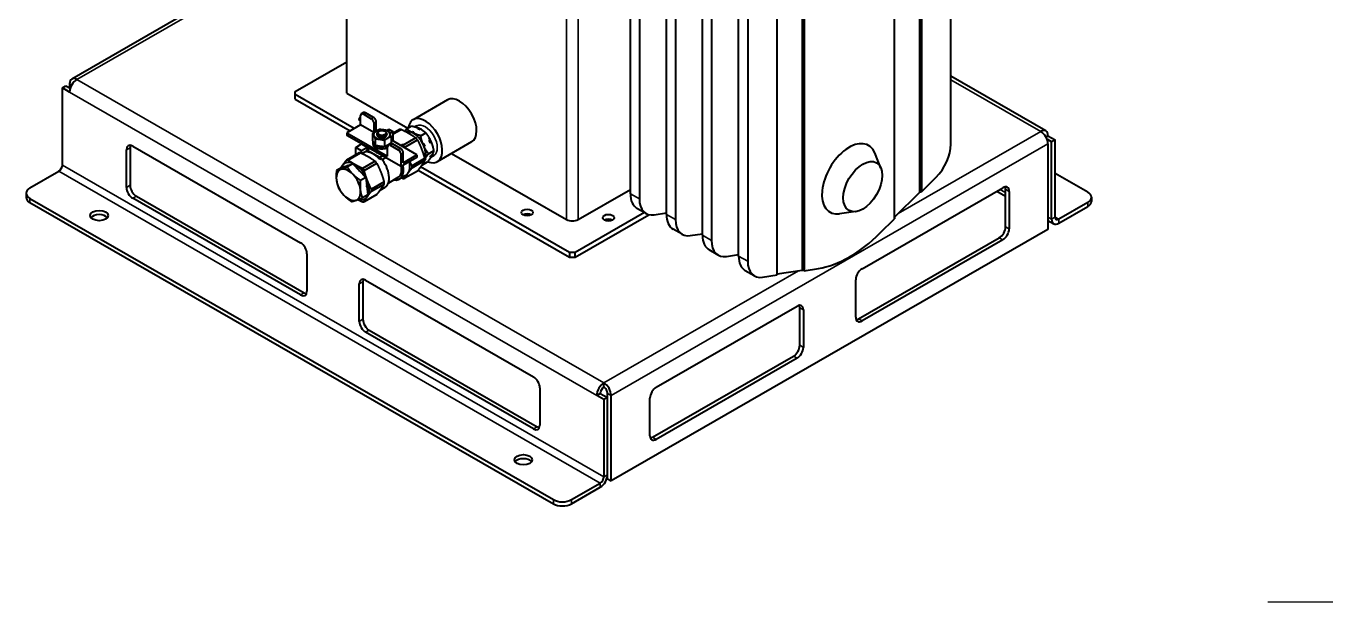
# Model space of a CAD drawing. Header units: millimetres. Extents: x 0 to 4205, y 0 to 2970.
# Drawn here: x 3780.8 to 4122, y 2227.5 to 2377.9 of the extents above; entities that cross this region are included whole.
import ezdxf

# ---------------------------------------------------------------- set-up
doc = ezdxf.new("R2010")
doc.units = ezdxf.units.MM
doc.header["$LTSCALE"] = 5
doc.layers.get('0').update_dxf_attribs({"color": 3, "lineweight": 25})
for name, color, linetype, lineweight in [('가시적인 것(ISO)', 3, 'Continuous', 40), ('가시적인 좁은 것(ISO)', 3, 'Continuous', 35), ('경계(ISO)', 7, 'Continuous', 25)]:
    doc.layers.add(name, color=color, linetype=linetype, lineweight=lineweight)

# ---------------------------------------------------------------- blocks, each defined once
blk = doc.blocks.new('경계 Default Border')
at = {"layer": '경계(ISO)'}
blk.add_line((821, 445.5), (824.4, 445.5), dxfattribs=at)

msp = doc.modelspace()

# ---------------------------------------------------------------- linework, layer by layer
at = {"layer": '가시적인 것(ISO)'}
for p, q in [((3864.461, 2360.446), (3864.461, 2559.111)), ((4007.485, 2327.59), (4007.485, 2525.556)), ((4007.53, 2328.006), (4007.53, 2525.735)), ((4014.039, 2526.745), (4014.039, 2334.494)), ((4014.556, 2526.652), (4014.556, 2334.638)), ((4022.216, 2347.043), (4022.216, 2523.07)), ((3983.398, 2511.839), (3983.398, 2314.109)), ((3983.914, 2511.983), (3983.914, 2314.017)), ((3938.542, 2334.149), (3938.542, 2510.175)), ((3940.899, 2508.818), (3940.899, 2332.791)), ((3976.843, 2312.921), (3976.843, 2504.935)), ((3976.889, 2313.1), (3976.889, 2505.351)), ((3947.97, 2328.719), (3947.97, 2504.746)), ((3950.327, 2503.389), (3950.327, 2327.362)), ((3957.398, 2323.29), (3957.398, 2499.317)), ((3959.755, 2497.959), (3959.755, 2321.933)), ((3966.826, 2317.861), (3966.826, 2493.887)), ((3969.183, 2492.53), (3969.183, 2316.503)), ((3837.31, 2389.817), (3792.655, 2364.101)), ((3851.026, 2360.853), (3864.461, 2368.59)), ((3790.214, 2361.79), (3791.157, 2362.333)), ((3792.1, 2360.705), (3790.214, 2361.79)), ((3790.214, 2341.624), (3790.214, 2361.79)), ((3791.157, 2362.333), (3792.266, 2361.695)), ((3792.1, 2362.876), (3792.1, 2361.79)), ((4047.046, 2350.528), (4022.216, 2364.827)), ((3851.026, 2360.039), (3851.026, 2360.853)), ((3866.436, 2351.165), (3851.026, 2360.039)), ((3851.026, 2358.813), (3851.026, 2360.039)), ((3851.026, 2358.813), (3865.371, 2350.552)), ((3864.461, 2360.446), (3880.408, 2351.263)), ((3890.763, 2358.642), (3881.806, 2353.485)), ((3868.864, 2355.355), (3868.275, 2355.016)), ((3868.774, 2354.967), (3870.895, 2353.745)), ((3871.484, 2354.084), (3869.363, 2355.306)), ((3868.067, 2352.104), (3864.508, 2350.054)), ((3868.067, 2352.104), (3868.067, 2354.556)), ((3871.551, 2350.097), (3868.067, 2352.104)), ((3871.602, 2350.132), (3871.602, 2352.52)), ((3872.192, 2350.497), (3872.192, 2352.86)), ((3880.122, 2351.098), (3881.439, 2351.857)), ((3882.787, 2351.895), (3882.271, 2351.624)), ((3883.025, 2351.13), (3883.253, 2351.261)), ((3864.508, 2350.054), (3875.114, 2343.946)), ((3864.508, 2350.054), (3864.508, 2349.373)), ((3878.65, 2341.229), (3864.508, 2349.373)), ((3871.236, 2349.874), (3871.236, 2348.168)), ((3871.884, 2348.483), (3871.884, 2346.776)), ((3872.32, 2349.802), (3872.32, 2349.575)), ((3872.888, 2350.448), (3872.706, 2350.343)), ((3874.3, 2348.11), (3874.3, 2346.403)), ((3874.418, 2350.448), (3874.599, 2350.343)), ((3874.844, 2350.662), (3875.491, 2351.035)), ((3874.986, 2349.802), (3874.986, 2349.575)), ((3875.491, 2351.035), (3876.623, 2350.383)), ((3876.623, 2350.383), (3875.753, 2349.882)), ((3876.07, 2349.128), (3876.07, 2347.422)), ((3882.798, 2344.299), (3876.07, 2348.174)), ((3876.623, 2348.203), (3876.321, 2348.029)), ((3876.623, 2349.742), (3878.701, 2350.939)), ((3878.288, 2350.901), (3876.623, 2349.942)), ((3876.623, 2348.203), (3876.623, 2350.383)), ((3882.505, 2348.748), (3879.212, 2346.852)), ((3879.625, 2346.339), (3882.918, 2348.235)), ((3881.611, 2350.315), (3881.383, 2350.184)), ((3881.972, 2349.895), (3882.2, 2350.026)), ((3883.614, 2350.84), (3883.025, 2351.13)), ((3883.842, 2350.972), (3883.614, 2350.84)), ((3883.786, 2349.299), (3885.103, 2350.057)), ((3886.018, 2348.112), (3886.246, 2348.243)), ((3886.35, 2347.356), (3886.018, 2348.112)), ((4047.051, 2348.986), (4047.601, 2349.303)), ((4048.544, 2347.674), (4047.351, 2348.361)), ((4047.601, 2349.303), (4049.487, 2348.217)), ((4049.487, 2348.217), (4048.544, 2347.674)), ((4049.487, 2328.051), (4049.487, 2348.217)), ((3806.949, 2335.802), (3806.949, 2345.613)), ((3807.892, 2346.156), (3807.892, 2336.345)), ((3808.599, 2346.571), (3852.44, 2321.324)), ((3867.681, 2344.793), (3864.388, 2342.897)), ((3864.801, 2342.935), (3868.094, 2344.831)), ((3866.818, 2346.249), (3868.35, 2347.131)), ((3868.35, 2345.366), (3866.818, 2346.249)), ((3866.818, 2344.296), (3866.818, 2346.249)), ((3868.35, 2347.131), (3869.882, 2346.249)), ((3869.882, 2346.249), (3868.35, 2345.366)), ((3868.35, 2344.714), (3868.35, 2345.366)), ((3869.545, 2345.203), (3868.541, 2344.625)), ((3869.717, 2345.529), (3870.45, 2345.951)), ((3871.414, 2344.552), (3869.717, 2345.529)), ((3869.717, 2345.063), (3869.717, 2345.529)), ((3869.882, 2345.624), (3869.882, 2346.249)), ((3871.32, 2347.722), (3871.32, 2347.177)), ((3873.111, 2343.575), (3871.414, 2344.552)), ((3872.139, 2344.976), (3872.115, 2344.99)), ((3875.114, 2343.946), (3875.114, 2346.399)), ((3875.912, 2347.198), (3875.322, 2346.858)), ((3875.821, 2346.809), (3877.943, 2345.588)), ((3875.986, 2347.362), (3875.986, 2347.229)), ((3878.532, 2345.927), (3876.411, 2347.149)), ((3878.983, 2346.956), (3878.584, 2346.726)), ((3879.239, 2342.25), (3879.239, 2344.702)), ((3884.604, 2347.297), (3884.376, 2347.166)), ((3884.708, 2346.41), (3884.936, 2346.542)), ((3885.851, 2344.596), (3887.168, 2345.354)), ((3886.578, 2347.487), (3886.35, 2347.356)), ((3897.084, 2347.666), (3888.127, 2342.508)), ((3891.869, 2344.663), (3921.878, 2327.382)), ((4003.987, 2340.837), (4002.357, 2344.816)), ((4047.601, 2347.131), (4047.601, 2324.785)), ((4048.544, 2327.508), (4048.544, 2347.674)), ((3863.174, 2340.959), (3861.808, 2340.172)), ((3863.174, 2340.959), (3866.067, 2341.912)), ((3866.067, 2341.912), (3864.701, 2341.126)), ((3866.067, 2341.912), (3869.475, 2338.362)), ((3871.898, 2342.64), (3868.605, 2340.744)), ((3869.018, 2340.231), (3872.311, 2342.127)), ((3873.844, 2343.997), (3873.111, 2343.575)), ((3873.111, 2343.108), (3873.111, 2343.575)), ((3873.481, 2343.321), (3873.111, 2343.108)), ((3874.679, 2343.516), (3873.757, 2342.985)), ((3878.65, 2341.229), (3878.65, 2344.363)), ((3882.798, 2343.618), (3878.65, 2341.229)), ((3879.239, 2342.25), (3882.798, 2344.299)), ((3884.82, 2343.33), (3881.527, 2341.434)), ((3881.527, 2340.883), (3884.82, 2342.779)), ((3882.798, 2344.299), (3882.798, 2343.618)), ((3922.679, 2318.777), (3883.769, 2341.183)), ((3884.252, 2341.693), (3885.569, 2342.451)), ((3884.823, 2342.853), (3884.874, 2342.883)), ((3885.131, 2343.35), (3884.904, 2343.218)), ((3886.289, 2343.697), (3886.546, 2344.164)), ((3886.516, 2343.829), (3886.289, 2343.697)), ((3887.245, 2344.154), (3886.385, 2343.614)), ((3886.546, 2344.164), (3886.773, 2344.295)), ((3781.729, 2335.648), (3789.272, 2339.991)), ((3869.475, 2338.362), (3868.109, 2337.576)), ((3869.475, 2338.362), (3869.99, 2333.859)), ((3877.816, 2338.339), (3875.344, 2336.916)), ((3879.85, 2338.895), (3878.183, 2337.935)), ((3882.918, 2340.065), (3879.625, 2338.169)), ((3883.124, 2340.328), (3922.679, 2317.55)), ((4014.556, 2334.638), (4018.339, 2338.408)), ((4057.972, 2334.562), (4049.487, 2339.448)), ((3780.753, 2334.29), (3780.753, 2333.2)), ((3874.213, 2337.222), (3870.92, 2335.326)), ((3870.92, 2334.775), (3874.213, 2336.671)), ((3874.446, 2335.783), (3873.124, 2335.022)), ((3924.895, 2327.382), (3938.542, 2335.241)), ((3999.047, 2314.538), (4035.816, 2335.712)), ((4014.039, 2334.494), (4007.53, 2328.006)), ((4014.556, 2334.638), (4014.039, 2334.494)), ((4034.271, 2334.822), (4036.523, 2333.525)), ((4036.523, 2325.487), (4036.523, 2335.297)), ((4037.466, 2334.754), (4037.466, 2324.944)), ((3781.729, 2332.933), (3918.436, 2254.209)), ((3781.729, 2331.843), (3918.436, 2253.119)), ((3852.44, 2307.699), (3808.599, 2332.945)), ((3809.542, 2333.488), (3853.383, 2308.242)), ((3869.99, 2333.859), (3868.624, 2333.073)), ((3872.311, 2333.958), (3869.018, 2332.061)), ((4057.972, 2331.847), (4050.43, 2327.504)), ((4050.43, 2326.414), (4057.972, 2330.757)), ((4058.948, 2333.205), (4058.948, 2332.115)), ((3942.208, 2329.208), (3924.093, 2318.777)), ((3924.093, 2317.55), (3943.39, 2328.663)), ((3942.633, 2328.963), (3940.276, 2330.32)), ((3944.776, 2328.622), (3947.97, 2329.117)), ((3997.433, 2329.456), (3993.174, 2328.868)), ((4003.761, 2323.879), (4007.485, 2327.59)), ((4007.53, 2328.006), (4007.485, 2327.59)), ((4047.601, 2324.785), (3933.521, 2259.091)), ((3952.061, 2323.534), (3949.704, 2324.891)), ((4047.601, 2327.146), (4049.099, 2326.283)), ((3954.204, 2323.193), (3957.398, 2323.688)), ((3998.104, 2301.455), (4034.873, 2322.629)), ((4035.816, 2322.086), (3999.047, 2300.912)), ((3854.09, 2318.467), (3854.09, 2308.656)), ((3924.093, 2318.777), (3922.679, 2318.777)), ((3922.679, 2318.777), (3922.679, 2317.55)), ((3922.679, 2317.55), (3924.093, 2317.55)), ((3924.093, 2317.55), (3924.093, 2318.777)), ((3961.489, 2318.104), (3959.132, 2319.462)), ((3963.632, 2317.763), (3966.826, 2318.259)), ((3970.917, 2312.675), (3968.56, 2314.032)), ((3983.398, 2314.109), (3976.889, 2313.1)), ((3983.914, 2314.017), (3983.398, 2314.109)), ((3983.914, 2314.017), (3987.638, 2314.594)), ((3867.76, 2300.784), (3867.76, 2310.594)), ((3868.703, 2311.137), (3868.703, 2301.327)), ((3869.41, 2311.552), (3913.251, 2286.306)), ((3973.06, 2312.334), (3976.843, 2312.921)), ((3976.889, 2313.1), (3976.843, 2312.921)), ((3997.397, 2301.87), (3997.397, 2311.68)), ((3945.306, 2283.591), (3982.076, 2304.765)), ((3982.783, 2294.54), (3982.783, 2304.351)), ((3983.726, 2303.808), (3983.726, 2293.997)), ((3913.251, 2272.68), (3869.41, 2297.926)), ((3870.353, 2298.469), (3914.194, 2273.223)), ((3944.364, 2270.508), (3981.133, 2291.682)), ((3982.076, 2291.139), (3945.306, 2269.965)), ((3914.901, 2283.448), (3914.901, 2273.637)), ((3931.636, 2283.613), (3931.636, 2284.703)), ((3930.693, 2281.98), (3929.75, 2281.437)), ((3931.636, 2280.351), (3929.75, 2281.437)), ((3930.693, 2281.98), (3932.578, 2280.894)), ((3932.578, 2280.894), (3931.636, 2280.351)), ((3931.636, 2280.351), (3931.636, 2260.185)), ((3932.578, 2280.894), (3932.578, 2281.98)), ((3932.578, 2260.728), (3932.578, 2280.894)), ((3933.521, 2259.091), (3933.521, 2281.437)), ((3943.656, 2270.923), (3943.656, 2280.733)), ((3932.578, 2259.634), (3932.578, 2260.728)), ((3932.578, 2259.634), (3933.521, 2259.091)), ((3923.15, 2254.209), (3930.693, 2258.552)), ((3923.15, 2253.119), (3930.693, 2257.462))]:
    msp.add_line(p, q, dxfattribs=at)
for centre, major_axis, ratio, start_param, end_param in [((3793.986, 2361.79), (-1.331, 2.311), 0.5780931, 5.4997209, 7.0705172), ((3793.986, 2361.79), (-1.331, -2.311), 0.5780931, 3.9250571, 5.4958534), ((3893.923, 2353.154), (-3.161, 5.488), 0.5780931, 3.1415927, 6.2831853), ((3868.774, 2354.149), (-0.499, 0.867), 0.5780931, 5.4997209, 7.0705172), ((3869.363, 2354.489), (-0.499, 0.867), 0.5780931, 5.4997209, 6.2831853), ((3869.175, 2353.66), (-1.5, 0), 0.5758617, 5.543282, 7.0230886), ((3870.895, 2352.928), (0.499, -0.867), 0.5780931, 0.7873319, 2.3581282), ((3871.484, 2353.267), (-0.499, 0.867), 0.5780931, 3.9289245, 5.4997209), ((3884.967, 2347.996), (3.161, -5.488), 0.5780931, 5.6433798, 10.0578811), ((3883.788, 2347.318), (-2.255, 3.916), 0.5780931, 5.4300611, 5.7026551), ((3873.653, 2347.722), (-2.333, 0), 0.5758617, 6.1470236, 6.9494126), ((3873.653, 2349.575), (-2.167, 0), 0.5758617, 5.4977871, 6.5449847), ((3873.653, 2349.575), (-2.167, 0), 0.5758617, 0.2617994, 1.3089969), ((3873.653, 2349.575), (2.167, 0), 0.5758617, 1.3089969, 2.3561945), ((3873.653, 2349.802), (1.333, 0), 0.5758617, 2.360047, 7.0647309), ((3873.653, 2349.575), (1.333, 0), 0.5758617, 3.1415927, 6.2831853), ((3873.653, 2349.575), (-2.167, 0), 0.5758617, 1.3089969, 2.3561945), ((3873.653, 2349.575), (2.167, 0), 0.5758617, 0.2617994, 1.3089969), ((3873.653, 2349.575), (2.167, 0), 0.5758617, 5.4977871, 6.5449847), ((3880.603, 2345.483), (-2.981, 5.176), 0.5780931, 5.966867, 6.0797723), ((3881.91, 2346.236), (-2.255, 3.916), 0.5780931, 5.6654693, 6.134798), ((3881.903, 2346.232), (-2.255, 3.916), 0.5780931, 3.5136275, 6.1305656), ((3882.138, 2346.367), (2.255, -3.916), 0.5780931, 2.3388151, 2.5238767), ((3881.91, 2346.236), (-2.255, 3.916), 0.5780931, 4.6182718, 5.4804078), ((3880.603, 2345.483), (-2.981, 5.176), 0.5780931, 4.9196694, 5.0325747), ((3883.552, 2347.182), (-2.255, 3.916), 0.5780931, 5.4804078, 5.6654693), ((3883.788, 2347.318), (-2.255, 3.916), 0.5780931, 4.3334661, 4.739491), ((3883.552, 2347.182), (-2.255, 3.916), 0.5780931, 4.4332102, 4.6182718), ((3995.7, 2338.032), (-5.032, -8.738), 0.5780931, 2.7201942, 6.7045838), ((4045.716, 2348.217), (1.331, 2.311), 0.5780931, 5.4958534, 7.0666498), ((4045.716, 2348.217), (1.331, -2.311), 0.5780931, 0.7873319, 2.3581282), ((3808.599, 2344.663), (-1.164, 2.022), 0.5780931, 5.4997209, 7.0705172), ((3809.542, 2345.206), (1.164, -2.022), 0.5780931, 3.5566932, 3.9289245), ((3869.996, 2339.375), (-2.981, 5.176), 0.5780931, 5.966867, 6.0797723), ((3871.784, 2340.405), (-2.662, 4.622), 0.5780931, 6.0799374, 6.1354321), ((3871.414, 2340.192), (-2.662, 4.622), 0.5780931, 5.4997209, 5.9664862), ((3873.653, 2347.177), (-2.333, 0), 0.5758617, 0, 2.2475873), ((3871.414, 2340.192), (-2.662, 4.622), 0.5780931, 5.0329555, 5.4997209), ((3873.653, 2345.869), (-2.167, 0), 0.5758617, 0.7330257, 0.8377706), ((3873.653, 2347.722), (-2.333, 0), 0.5758617, 0.8395042, 1.7894254), ((3873.653, 2345.841), (-2.133, 0), 0.5758617, 0.7815456, 0.8393137), ((3873.653, 2347.722), (-2.333, 0), 0.5758617, 1.9017918, 2.2844709), ((3875.821, 2345.992), (-0.499, 0.867), 0.5780931, 5.4997209, 7.0705172), ((3873.653, 2347.722), (2.333, 0), 0.5758617, 5.7805555, 5.9340193), ((3876.411, 2346.331), (-0.499, 0.867), 0.5780931, 5.4997209, 6.2831853), ((3877.943, 2344.77), (0.499, -0.867), 0.5780931, 0.7873319, 2.3581282), ((3878.532, 2345.109), (-0.499, 0.867), 0.5780931, 3.9289245, 5.4997209), ((3877.31, 2343.587), (-2.981, 5.176), 0.5780931, 4.9196694, 5.0325747), ((3882.138, 2346.367), (2.255, -3.916), 0.5780931, 1.2916176, 1.4766791), ((3881.91, 2346.236), (-2.255, 3.916), 0.5780931, 3.5710742, 4.4332102), ((4016.324, 2343.65), (4.159, 7.222), 0.5780931, 4.274123, 5.4958534), ((3789.272, 2341.081), (0.665, 1.155), 0.5780931, 3.9250571, 5.4958534), ((3866.582, 2337.409), (-2.662, 4.622), 0.5780931, 0.2637331, 0.4608543), ((3866.582, 2337.409), (-2.662, 4.622), 0.5780931, 5.4997209, 6.5469184), ((3866.703, 2337.479), (-2.981, 5.176), 0.5780931, 5.966867, 6.0797723), ((3866.582, 2337.409), (-2.248, 3.905), 0.5780931, 6.1137516, 6.2143208), ((3866.582, 2337.409), (-2.662, 4.622), 0.5780931, 4.4525233, 5.4997209), ((3869.996, 2339.375), (-2.981, 5.176), 0.5780931, 4.9196694, 5.0325747), ((3871.784, 2340.405), (2.662, -4.622), 0.5780931, 0, 1.8913629), ((3875.522, 2342.557), (2.662, -4.622), 0.5780931, 5.8321585, 7.3205221), ((3875.421, 2342.499), (2.395, -4.16), 0.5780931, 0, 0.9703425), ((3877.188, 2343.517), (2.662, -4.622), 0.5780931, 0.2637331, 1.0373367), ((3877.31, 2343.587), (-2.981, 5.176), 0.5780931, 3.8724719, 3.9853772), ((3880.603, 2345.483), (-2.981, 5.176), 0.5780931, 3.8724719, 3.9853772), ((3882.138, 2346.367), (2.255, -3.916), 0.5780931, 0.24442, 0.4294816), ((3883.552, 2347.182), (2.255, -3.916), 0.5780931, 0.24442, 0.4294816), ((3883.788, 2347.318), (2.255, -3.916), 0.5780931, 0.2301613, 0.4471195), ((3864.932, 2336.459), (-2.246, 3.9), 0.5780931, 6.1640362, 7.2112337), ((3864.932, 2336.459), (2.246, -3.9), 0.5780931, 4.0696411, 5.1168386), ((3864.932, 2336.459), (-2.246, 3.9), 0.5780931, 5.1168386, 6.1640362), ((3864.932, 2336.459), (-2.246, 3.9), 0.5780931, 4.0696411, 5.1168386), ((3866.582, 2337.409), (2.248, -3.905), 0.5780931, 1.9249614, 2.0255306), ((3866.703, 2337.479), (-2.981, 5.176), 0.5780931, 4.9196694, 5.0325747), ((3866.582, 2337.409), (2.662, -4.622), 0.5780931, 0.2637331, 1.3109306), ((3877.31, 2343.587), (2.981, -5.176), 0.5780931, 5.966867, 6.0797723), ((3877.188, 2343.517), (2.662, -4.622), 0.5780931, 0, 0.2637331), ((3784.086, 2334.29), (-3.333, 0), 0.5758617, 5.4977871, 7.0685835), ((3808.599, 2334.852), (-1.164, 2.022), 0.5780931, 0.7873319, 2.3581282), ((3809.542, 2335.395), (1.164, -2.022), 0.5780931, 3.9289245, 5.4997209), ((3864.932, 2336.459), (2.246, -3.9), 0.5780931, 6.1640362, 7.2112337), ((3866.582, 2337.409), (2.248, -3.905), 0.5780931, 0.8777638, 0.978333), ((3866.703, 2337.479), (-2.981, 5.176), 0.5780931, 3.8724719, 3.9853772), ((3869.996, 2339.375), (-2.981, 5.176), 0.5780931, 3.8724719, 3.9853772), ((3944.434, 2337.542), (-4.159, -7.222), 0.5780931, 5.4958534, 6.2831853), ((4035.816, 2333.804), (1.164, 2.022), 0.5780931, 5.4958534, 7.0666498), ((4034.873, 2334.347), (1.164, 2.022), 0.5780931, 5.4958534, 5.8680848), ((4055.615, 2333.205), (3.333, 0), 0.5758617, 5.4977871, 7.0685835), ((3784.086, 2333.2), (-3.333, 0), 0.5758617, 0, 0.7853982), ((3864.932, 2336.459), (2.246, -3.9), 0.5780931, 5.1168386, 6.1640362), ((3866.582, 2337.409), (2.662, -4.622), 0.5780931, 5.7488903, 6.5469184), ((3866.703, 2337.479), (2.981, -5.176), 0.5780931, 5.966867, 6.0797723), ((3946.791, 2336.185), (-4.159, -7.222), 0.5780931, 5.4958534, 6.7175839), ((4055.615, 2332.115), (3.333, 0), 0.5758617, 5.4977871, 6.2831853), ((3799.831, 2327.337), (-2.333, 0), 0.5758617, 3.559257, 5.8655209), ((3911.601, 2328.002), (-1.5, 0), 0.5758617, 3.9308733, 5.4939047), ((3911.601, 2328.002), (1.108, 0), 0.5758617, 0.8396027, 2.3019899), ((3923.386, 2328.251), (-2.133, 0), 0.5758617, 0.7853982, 2.3561945), ((3932.814, 2326.644), (-1.5, 0), 0.5758617, 3.9308733, 5.4939047), ((3932.814, 2326.644), (1.108, 0), 0.5758617, 0.8396027, 2.3019899), ((3953.862, 2332.113), (-4.159, -7.222), 0.5780931, 5.4958534, 6.2831853), ((3956.219, 2330.755), (-4.159, -7.222), 0.5780931, 5.4958534, 6.7175839), ((4050.43, 2328.594), (-1.331, -2.311), 0.5780931, 5.4958534, 7.0666498), ((4050.43, 2328.594), (-0.665, -1.155), 0.5780931, 5.4958534, 7.0666498), ((4034.873, 2324.537), (1.164, 2.022), 0.5780931, 3.9250571, 5.4958534), ((4035.816, 2323.994), (-1.164, -2.022), 0.5780931, 0.7834645, 2.3542608), ((3852.44, 2319.417), (1.164, -2.022), 0.5780931, 0.7873319, 2.3581282), ((3963.29, 2326.683), (-4.159, -7.222), 0.5780931, 5.4958534, 6.2831853), ((3965.648, 2325.326), (-4.159, -7.222), 0.5780931, 5.4958534, 6.7175839), ((3995.7, 2344.845), (16.634, 28.886), 0.5780931, 3.5759913, 4.274123), ((3972.719, 2321.254), (-4.159, -7.222), 0.5780931, 5.4958534, 6.2831853), ((3975.076, 2319.897), (-4.159, -7.222), 0.5780931, 5.4958534, 6.7175839), ((3999.047, 2312.63), (1.164, 2.022), 0.5780931, 0.7834645, 2.3542608), ((3869.41, 2309.644), (-1.164, 2.022), 0.5780931, 5.4997209, 7.0705172), ((3870.353, 2310.187), (1.164, -2.022), 0.5780931, 3.5566932, 3.9289245), ((3852.44, 2309.606), (1.164, -2.022), 0.5780931, 5.4997209, 7.0705172), ((3853.383, 2310.149), (1.164, -2.022), 0.5780931, 5.4997209, 5.8680848), ((3982.076, 2302.857), (1.164, 2.022), 0.5780931, 5.4958534, 7.0666498), ((3981.133, 2303.4), (1.164, 2.022), 0.5780931, 5.4958534, 5.8680848), ((3869.41, 2299.834), (-1.164, 2.022), 0.5780931, 0.7873319, 2.3581282), ((3870.353, 2300.376), (1.164, -2.022), 0.5780931, 3.9289245, 5.4997209), ((3999.047, 2302.82), (-1.164, -2.022), 0.5780931, 5.4958534, 7.0666498), ((3998.104, 2303.363), (1.164, 2.022), 0.5780931, 3.5566932, 3.9250571), ((3981.133, 2293.59), (1.164, 2.022), 0.5780931, 3.9250571, 5.4958534), ((3982.076, 2293.047), (-1.164, -2.022), 0.5780931, 0.7834645, 2.3542608), ((3913.251, 2284.398), (1.164, -2.022), 0.5780931, 0.7873319, 2.3581282), ((3931.636, 2282.523), (1.331, 2.311), 0.5780931, 0.7834645, 2.3542608), ((3931.636, 2282.523), (-0.665, -1.155), 0.5780931, 3.9250571, 5.4958534), ((3931.636, 2282.523), (-1.331, 2.311), 0.5780931, 3.9289245, 5.4997209), ((3931.636, 2282.523), (-0.665, 1.155), 0.5780931, 3.9289245, 5.4997209), ((3945.306, 2281.683), (1.164, 2.022), 0.5780931, 0.7834645, 2.3542608), ((3913.251, 2274.587), (1.164, -2.022), 0.5780931, 5.4997209, 7.0705172), ((3914.194, 2275.13), (1.164, -2.022), 0.5780931, 5.4997209, 5.8680848), ((3945.306, 2271.873), (-1.164, -2.022), 0.5780931, 5.4958534, 7.0666498), ((3944.364, 2272.416), (1.164, 2.022), 0.5780931, 3.5566932, 3.9250571), ((3910.611, 2263.543), (-2.333, 0), 0.5758617, 3.559257, 5.8655209), ((3930.693, 2259.642), (1.331, 2.311), 0.5780931, 3.9250571, 5.4958534), ((3930.693, 2259.642), (0.665, 1.155), 0.5780931, 3.9250571, 5.4958534), ((3920.793, 2255.566), (-3.333, 0), 0.5758617, 0.7853982, 2.3561945), ((3920.793, 2254.476), (3.333, 0), 0.5758617, 3.9269908, 5.4977871)]:
    msp.add_ellipse(centre, major_axis=major_axis, ratio=ratio, start_param=start_param, end_param=end_param, dxfattribs=at)
for centre, major_axis, ratio in [((3873.653, 2350.011), (-1.078, 0), 0.5758617), ((3999.235, 2335.996), (-3.591, -6.236), 0.5780931), ((3799.831, 2328.427), (2.333, 0), 0.5758617), ((3911.601, 2329.228), (-1.5, 0), 0.5758617), ((3932.814, 2327.871), (-1.5, 0), 0.5758617), ((3910.611, 2264.633), (2.333, 0), 0.5758617)]:
    msp.add_ellipse(centre, major_axis=major_axis, ratio=ratio, dxfattribs=at)
for points, weights in [([(3881.439, 2351.857), (3882.499, 2351.59), (3883.253, 2351.261)], [1.00007075032, 1.03163894694, 1.01059853484]), ([(3872.121, 2350.457), (3871.71, 2350.221), (3871.236, 2349.874)], [1, 1.04314139574, 1.01001874936]), ([(3871.236, 2349.874), (3871.41, 2349.575), (3871.56, 2349.252)], [1.01001874936, 1.04314139574, 1]), ([(3871.56, 2347.399), (3871.41, 2347.722), (3871.236, 2348.168)], [1, 1.04314139574, 1.01001874936]), ([(3871.56, 2349.252), (3871.71, 2348.929), (3871.884, 2348.483)], [1, 1.04314139574, 1.01001874936]), ([(3871.884, 2348.483), (3872.531, 2348.456), (3873.092, 2348.37)], [1.01001874936, 1.04314139574, 1]), ([(3873.005, 2350.893), (3872.531, 2350.693), (3872.121, 2350.457)], [1.01001874936, 1.04314139574, 1]), ([(3874.214, 2350.78), (3873.653, 2350.867), (3873.005, 2350.893)], [1, 1.04314139574, 1.01001874936]), ([(3873.092, 2348.37), (3873.653, 2348.283), (3874.3, 2348.11)], [1, 1.04314139574, 1.01001874936]), ([(3875.422, 2350.52), (3874.774, 2350.693), (3874.214, 2350.78)], [1.01001874936, 1.04314139574, 1]), ([(3874.3, 2348.11), (3874.774, 2348.456), (3875.185, 2348.693)], [1.01001874936, 1.04314139574, 1]), ([(3875.185, 2348.693), (3875.596, 2348.929), (3876.07, 2349.128)], [1, 1.04314139574, 1.01001874936]), ([(3875.746, 2349.898), (3875.596, 2350.221), (3875.422, 2350.52)], [1, 1.04314139574, 1.01001874936]), ([(3876.07, 2349.128), (3875.896, 2349.575), (3875.746, 2349.898)], [1.01001874936, 1.04314139574, 1]), ([(3878.701, 2350.939), (3879.827, 2350.43), (3880.724, 2349.913)], [1, 1.0295630141, 1]), ([(3880.122, 2351.098), (3879.872, 2350.768), (3879.669, 2350.479)], [1.00007075032, 1.01306013341, 1.01714245765]), ([(3881.383, 2350.184), (3880.706, 2350.557), (3880.122, 2351.098)], [1.01059853484, 1.03163894694, 1.00007075032]), ([(3880.724, 2349.913), (3881.621, 2349.397), (3882.505, 2348.748)], [1, 1.0295630141, 1]), ([(3883.786, 2349.299), (3882.726, 2349.566), (3881.972, 2349.895)], [1.00007075032, 1.03163894694, 1.01059853484]), ([(3882.918, 2348.235), (3883.541, 2347.009), (3883.99, 2345.852)], [1, 1.0295630141, 1]), ([(3884.376, 2347.166), (3884.012, 2348.106), (3883.786, 2349.299)], [1.01059853484, 1.03163894694, 1.00007075032]), ([(3883.842, 2350.972), (3884.519, 2350.598), (3885.103, 2350.057)], [1.01059853484, 1.03163894694, 1.00007075032]), ([(3885.103, 2350.057), (3885.805, 2349.139), (3886.246, 2348.243)], [1.00007075032, 1.03163894694, 1.01059853484]), ([(3868.094, 2344.831), (3869.22, 2344.322), (3870.117, 2343.805)], [1, 1.0295630141, 1]), ([(3871.884, 2346.776), (3871.71, 2347.076), (3871.56, 2347.399)], [1.01001874936, 1.04314139574, 1]), ([(3873.092, 2346.517), (3872.531, 2346.603), (3871.884, 2346.776)], [1, 1.04314139574, 1.01001874936]), ([(3874.3, 2346.403), (3873.653, 2346.43), (3873.092, 2346.517)], [1.01001874936, 1.04314139574, 1]), ([(3875.185, 2346.839), (3874.774, 2346.603), (3874.3, 2346.403)], [1, 1.04314139574, 1.01001874936]), ([(3876.07, 2347.422), (3875.596, 2347.076), (3875.185, 2346.839)], [1.01001874936, 1.04314139574, 1]), ([(3878.983, 2346.956), (3878.943, 2346.741), (3878.905, 2346.541)], [1.00059034426, 1.00138476695, 1.00056291799]), ([(3879.212, 2346.852), (3879.096, 2346.904), (3878.983, 2346.956)], [2.70379755074, 2.71967206274, 2.73399320319]), ([(3879.696, 2346.085), (3879.66, 2346.21), (3879.625, 2346.339)], [1.00490778905, 1.00270059516, 1]), ([(3883.99, 2345.852), (3884.439, 2344.696), (3884.82, 2343.33)], [1, 1.0295630141, 1]), ([(3885.851, 2344.596), (3885.15, 2345.514), (3884.708, 2346.41)], [1.00007075032, 1.03163894694, 1.01059853484]), ([(3884.904, 2343.218), (3885.254, 2343.807), (3885.851, 2344.596)], [1.01059853484, 1.03163894694, 1.00007075032]), ([(3886.578, 2347.487), (3886.943, 2346.547), (3887.168, 2345.354)], [1.01059853484, 1.03163894694, 1.00007075032]), ([(3887.168, 2345.354), (3887.047, 2344.84), (3886.773, 2344.295)], [1.00007075032, 1.03163894694, 1.01059853484]), ([(3863.316, 2341.47), (3863.068, 2341.116), (3862.847, 2340.771)], [1, 1.01612304337, 1.01465975223]), ([(3864.701, 2341.126), (3863.641, 2340.706), (3862.97, 2340.485)], [1.10017793758, 1.08870427445, 1]), ([(3864.388, 2342.897), (3863.764, 2342.11), (3863.316, 2341.47)], [1, 1.0295630141, 1]), ([(3866.121, 2339.187), (3865.33, 2340.011), (3864.701, 2341.126)], [1, 1.08870427445, 1.10017793758]), ([(3866.582, 2341.769), (3865.685, 2342.286), (3864.801, 2342.935)], [1, 1.0295630141, 1]), ([(3868.605, 2340.744), (3867.479, 2341.253), (3866.582, 2341.769)], [1, 1.0295630141, 1]), ([(3870.117, 2343.805), (3871.015, 2343.289), (3871.898, 2342.64)], [1, 1.0295630141, 1]), ([(3872.311, 2342.127), (3872.935, 2340.901), (3873.383, 2339.744)], [1, 1.0295630141, 1]), ([(3881.527, 2341.434), (3881.23, 2342.018), (3880.979, 2342.57)], [1, 1.01386985073, 1.01472528022]), ([(3883.99, 2341.492), (3883.541, 2340.852), (3882.918, 2340.065)], [1, 1.0295630141, 1]), ([(3884.82, 2342.779), (3884.439, 2342.132), (3883.99, 2341.492)], [1, 1.0295630141, 1]), ([(3884.147, 2341.719), (3884.199, 2341.706), (3884.252, 2341.693)], [1.00300318456, 1.00159858122, 1.00007075032]), ([(3884.252, 2341.693), (3884.288, 2341.849), (3884.338, 2342.005)], [1.00007075032, 1.00946107567, 1.01419641318]), ([(3886.516, 2343.829), (3886.166, 2343.24), (3885.569, 2342.451)], [1.01059853484, 1.03163894694, 1.00007075032]), ([(3861.808, 2340.172), (3861.662, 2338.802), (3861.781, 2337.757)], [1.10017793758, 1.08870427445, 1]), ([(3861.781, 2337.757), (3861.901, 2336.712), (3862.323, 2335.67)], [1, 1.08870427445, 1.10017793758]), ([(3862.97, 2340.485), (3862.299, 2340.264), (3861.808, 2340.172)], [1, 1.08870427445, 1.10017793758]), ([(3868.109, 2337.576), (3866.912, 2338.363), (3866.121, 2339.187)], [1.10017793758, 1.08870427445, 1]), ([(3868.082, 2335.161), (3867.963, 2336.206), (3868.109, 2337.576)], [1, 1.08870427445, 1.10017793758]), ([(3869.848, 2337.709), (3869.399, 2338.865), (3869.018, 2340.231)], [1, 1.0295630141, 1]), ([(3870.92, 2335.326), (3870.296, 2336.552), (3869.848, 2337.709)], [1, 1.0295630141, 1]), ([(3873.383, 2339.744), (3873.832, 2338.588), (3874.213, 2337.222)], [1, 1.0295630141, 1]), ([(3878.829, 2338.307), (3879.016, 2338.22), (3879.212, 2338.131)], [1.00834747135, 1.00502934093, 1]), ([(3879.625, 2338.169), (3880.006, 2338.816), (3880.454, 2339.456)], [1, 1.0295630141, 1]), ([(3880.454, 2339.456), (3880.903, 2340.096), (3881.527, 2340.883)], [1, 1.0295630141, 1]), ([(3862.323, 2335.67), (3862.952, 2334.555), (3863.743, 2333.731)], [1.10017793758, 1.08870427445, 1]), ([(3868.624, 2333.073), (3868.202, 2334.116), (3868.082, 2335.161)], [1.10017793758, 1.08870427445, 1]), ([(3869.848, 2333.348), (3870.296, 2333.988), (3870.92, 2334.775)], [1, 1.0295630141, 1]), ([(3873.383, 2335.384), (3872.935, 2334.744), (3872.311, 2333.958)], [1, 1.0295630141, 1]), ([(3874.213, 2336.671), (3873.832, 2336.024), (3873.383, 2335.384)], [1, 1.0295630141, 1]), ([(3863.743, 2333.731), (3864.534, 2332.907), (3865.731, 2332.12)], [1, 1.08870427445, 1.10017793758]), ([(3865.731, 2332.12), (3866.222, 2332.212), (3866.894, 2332.433)], [1.10017793758, 1.08870427445, 1]), ([(3866.894, 2332.433), (3867.565, 2332.654), (3868.624, 2333.073)], [1, 1.08870427445, 1.10017793758]), ([(3867.395, 2332.606), (3867.954, 2332.317), (3868.605, 2332.023)], [1.01448425056, 1.01687766995, 1]), ([(3869.018, 2332.061), (3869.399, 2332.708), (3869.848, 2333.348)], [1, 1.0295630141, 1])]:
    msp.add_rational_spline(points, weights, degree=2, dxfattribs=at)
at = {"layer": '가시적인 좁은 것(ISO)'}
for p, q in [((3921.878, 2526.046), (3921.878, 2327.382)), ((3924.895, 2327.382), (3924.895, 2526.046)), ((3837.919, 2389.27), (3793.986, 2363.971)), ((3792.65, 2362.56), (3792.1, 2362.876)), ((3793.986, 2363.971), (3931.636, 2284.703)), ((4045.716, 2350.397), (4022.216, 2363.93)), ((3929.75, 2281.437), (3792.1, 2360.705)), ((3868.774, 2354.967), (3869.363, 2355.306)), ((3871.484, 2354.084), (3870.895, 2353.745)), ((3871.602, 2352.52), (3872.192, 2352.86)), ((4008.485, 2328.957), (4045.716, 2350.397)), ((3806.949, 2345.613), (3807.892, 2346.156)), ((3875.821, 2346.809), (3876.411, 2347.149)), ((3878.532, 2345.927), (3877.943, 2345.588)), ((3878.65, 2344.363), (3879.239, 2344.702)), ((4047.601, 2347.131), (3933.521, 2281.437)), ((3790.214, 2341.624), (3931.636, 2260.185)), ((3930.693, 2258.552), (3789.272, 2339.991)), ((3806.949, 2335.802), (3807.892, 2336.345)), ((3938.542, 2334.149), (3940.899, 2332.791)), ((4035.057, 2335.275), (4036.523, 2334.43)), ((4036.523, 2335.297), (4037.466, 2334.754)), ((3781.729, 2331.843), (3781.729, 2332.933)), ((3808.599, 2332.945), (3809.542, 2333.488)), ((4057.972, 2331.847), (4057.972, 2330.757)), ((3947.97, 2328.719), (3950.327, 2327.362)), ((4047.601, 2328.051), (4048.544, 2327.508)), ((4048.544, 2327.508), (4049.487, 2328.051)), ((4049.487, 2328.047), (4050.43, 2327.504)), ((4050.43, 2327.504), (4050.43, 2326.414)), ((4036.523, 2325.487), (4037.466, 2324.944)), ((3957.398, 2323.29), (3959.755, 2321.933)), ((4034.873, 2322.629), (4035.816, 2322.086)), ((3966.826, 2317.861), (3969.183, 2316.503)), ((3931.636, 2284.703), (3982.443, 2313.961)), ((3867.76, 2310.594), (3868.703, 2311.137)), ((3852.44, 2307.699), (3853.383, 2308.242)), ((3982.783, 2304.351), (3983.726, 2303.808)), ((3867.76, 2300.784), (3868.703, 2301.327)), ((3998.104, 2301.455), (3999.047, 2300.912)), ((3869.41, 2297.926), (3870.353, 2298.469)), ((3982.783, 2294.54), (3983.726, 2293.997)), ((3981.133, 2291.682), (3982.076, 2291.139)), ((3933.521, 2281.437), (3932.578, 2281.98)), ((3913.251, 2272.68), (3914.194, 2273.223)), ((3944.364, 2270.508), (3945.306, 2269.965)), ((3931.636, 2260.185), (3932.578, 2260.728)), ((3930.693, 2257.462), (3930.693, 2258.552)), ((3918.436, 2254.209), (3918.436, 2253.119)), ((3923.15, 2253.119), (3923.15, 2254.209))]:
    msp.add_line(p, q, dxfattribs=at)
msp.add_ellipse((3884.967, 2347.996), major_axis=(2.229, -3.871), ratio=0.5780931, start_param=0.0221416, end_param=3.1194511, dxfattribs=at)

# ---------------------------------------------------------------- block references
at = {"xscale": 5, "yscale": 5, "zscale": 5}
msp.add_blockref('경계 Default Border', (0, 0), dxfattribs=at)

doc.saveas('drawing.dxf')
